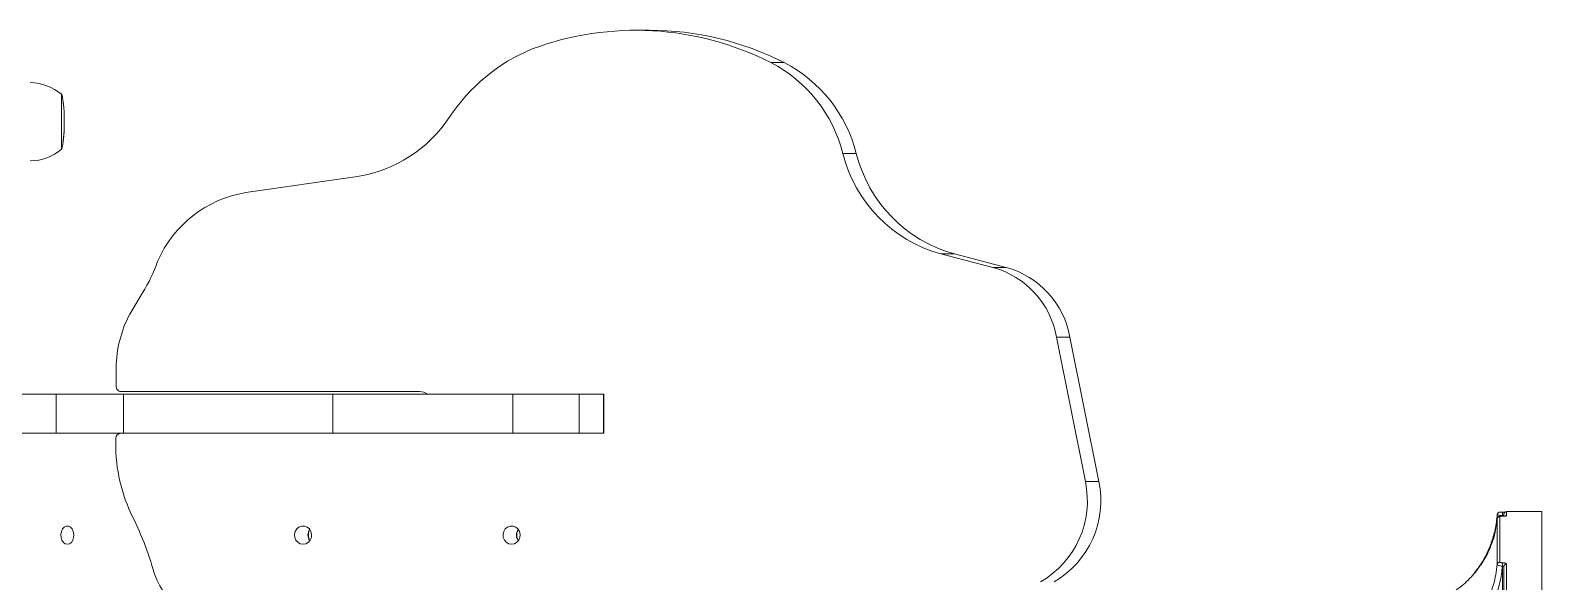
# Model space of a CAD drawing. Header units: millimetres. Extents: x -9848 to 7178, y -5300 to 6667.
# Drawn here: x -1811 to -1232, y 2471 to 2682 of the extents above; entities that cross this region are included whole.
import ezdxf

# ---------------------------------------------------------------- set-up
doc = ezdxf.new("R2010")
doc.units = ezdxf.units.MM
doc.layers.add('DIKOM_ОБЪЕКТ', color=7, linetype='Continuous')

msp = doc.modelspace()

# ---------------------------------------------------------------- linework, layer by layer
at = {"layer": 'DIKOM_ОБЪЕКТ', "color": 7, "linetype": 'Continuous', "lineweight": 15}
for p, q in [((-1573.97, 2682.23), (-1579.1, 2682.23)), ((-1527.36, 2669.83), (-1522.23, 2669.83)), ((-1799.08, 2657.97), (-1799.08, 2648.52)), ((-1798.49, 2654.83), (-1798.48, 2654.74)), ((-1798.42, 2654.32), (-1798.41, 2654.32)), ((-1799.08, 2648.52), (-1799.08, 2636.37)), ((-1798.12, 2651.26), (-1798.1, 2651.12)), ((-1798.08, 2650.66), (-1798.09, 2650.81)), ((-1798.06, 2650), (-1798.05, 2649.84)), ((-1798.03, 2647.71), (-1798.03, 2647.87)), ((-1798.03, 2647.2), (-1798.03, 2647.1)), ((-1798.02, 2647.88), (-1798.02, 2648.65)), ((-1798.02, 2646.38), (-1798.02, 2647.2)), ((-1798.02, 2646.21), (-1798.02, 2646.38)), ((-1798.02, 2645.7), (-1798.02, 2646.05)), ((-1798.44, 2639.9), (-1798.33, 2641.08)), ((-1798.31, 2640.95), (-1798.39, 2640.29)), ((-1798.28, 2641.53), (-1798.21, 2641.99)), ((-1798.24, 2641.58), (-1798.27, 2641.31)), ((-1798.09, 2643.33), (-1798.09, 2643.33)), ((-1798.07, 2643.78), (-1798.07, 2643.79)), ((-1499.77, 2635.04), (-1494.64, 2635.04)), ((-1728.52, 2620), (-1685.68, 2626.24)), ((-1462.22, 2596.5), (-1442.34, 2591.35)), ((-1462.22, 2596.5), (-1457.09, 2596.5)), ((-1457.09, 2596.5), (-1437.21, 2591.35)), ((-1442.34, 2591.35), (-1437.21, 2591.35)), ((-1772.96, 2573.44), (-1768.02, 2581.61)), ((-1417.93, 2564.61), (-1406.9, 2509.31)), ((-1417.93, 2564.61), (-1412.8, 2564.61)), ((-1412.8, 2564.61), (-1401.77, 2509.31)), ((-1778.17, 2552.94), (-1778.22, 2545.8)), ((-1828.51, 2542.79), (-1801.15, 2542.79)), ((-1801.15, 2542.79), (-1801.15, 2527.79)), ((-1775.33, 2542.79), (-1801.15, 2542.79)), ((-1661.92, 2543.79), (-1776.34, 2543.79)), ((-1775.33, 2542.79), (-1775.33, 2527.79)), ((-1695.15, 2542.79), (-1775.33, 2542.79)), ((-1695.15, 2542.79), (-1695.15, 2527.79)), ((-1626.16, 2542.79), (-1695.15, 2542.79)), ((-1626.16, 2542.79), (-1626.16, 2527.79)), ((-1626.16, 2542.79), (-1600.83, 2542.79)), ((-1600.83, 2542.79), (-1600.83, 2527.79)), ((-1591.5, 2542.79), (-1600.83, 2542.79)), ((-1591.5, 2542.79), (-1591.5, 2527.79)), ((-1591.5, 2542.79), (-1591.41, 2542.79)), ((-1591.41, 2527.79), (-1591.41, 2542.79)), ((-1828.51, 2527.79), (-1801.15, 2527.79)), ((-1775.33, 2527.79), (-1801.15, 2527.79)), ((-1695.15, 2527.79), (-1775.33, 2527.79)), ((-1626.16, 2527.79), (-1695.15, 2527.79)), ((-1626.16, 2527.79), (-1600.83, 2527.79)), ((-1591.5, 2527.79), (-1600.83, 2527.79)), ((-1591.5, 2527.79), (-1591.41, 2527.79)), ((-1406.9, 2509.31), (-1401.77, 2509.31)), ((-1248.14, 2495.92), (-1248.14, 2478.49)), ((-1247.08, 2496.03), (-1247.18, 2496.03)), ((-1247.08, 2496.03), (-1247.18, 2496.03)), ((-1247.18, 2496.03), (-1247.18, 2496.03)), ((-1247.11, 2496.29), (-1247.15, 2496.03)), ((-1247.08, 2497.62), (-1247.11, 2497.62)), ((-1247.11, 2496.29), (-1247.11, 2497.62)), ((-1247.08, 2496.29), (-1247.11, 2496.29)), ((-1247.08, 2496.29), (-1247.08, 2497.62)), ((-1247.08, 2496.03), (-1247.08, 2496.29)), ((-1247.08, 2496.03), (-1247.08, 2496.03)), ((-1246.58, 2496.21), (-1246.58, 2496.79)), ((-1232.08, 2497.79), (-1245.58, 2497.79)), ((-1245.58, 2497.79), (-1245.58, 2496.19)), ((-1232.08, 2078.79), (-1232.08, 2497.79)), ((-1249.13, 2477.6), (-1249.13, 2494.99)), ((-1247.13, 2478.18), (-1247.08, 2478.18)), ((-1247.13, 2476.9), (-1247.13, 2478.18)), ((-1247.08, 2476.9), (-1247.08, 2478.18)), ((-1247.08, 2476.9), (-1247.13, 2476.9)), ((-1247.08, 2462.98), (-1247.08, 2476.9)), ((-1246.58, 2463.16), (-1246.58, 2476.77)), ((-1245.58, 2477.73), (-1245.58, 2463.53))]:
    msp.add_line(p, q, dxfattribs=at)
at = {"layer": 'DIKOM_ОБЪЕКТ', "color": 7, "linetype": 'Continuous', "lineweight": 15, "flags": 128}
for points in [[(-1249.13, 2496.66), (-1249.1, 2496.85), (-1249.04, 2497.01)], [(-1796.85, 2485.28), (-1797.65, 2485.47), (-1798.37, 2486.02), (-1798.92, 2486.87), (-1799.25, 2487.92), (-1799.32, 2489.07), (-1799.12, 2490.19), (-1798.67, 2491.15), (-1798.03, 2491.86), (-1797.26, 2492.23), (-1796.44, 2492.23), (-1795.67, 2491.86), (-1795.03, 2491.15), (-1794.58, 2490.19), (-1794.38, 2489.07), (-1794.45, 2487.92), (-1794.77, 2486.87), (-1795.33, 2486.02), (-1796.04, 2485.47), (-1796.85, 2485.28)], [(-1706.56, 2485.29), (-1705.49, 2485.48), (-1704.54, 2486.03), (-1703.81, 2486.87), (-1703.37, 2487.93), (-1703.28, 2489.08), (-1703.55, 2490.19), (-1704.14, 2491.16), (-1704.99, 2491.87), (-1706.02, 2492.24), (-1707.1, 2492.24), (-1708.13, 2491.87), (-1708.98, 2491.16), (-1709.57, 2490.19), (-1709.84, 2489.08), (-1709.75, 2487.93), (-1709.31, 2486.87), (-1708.58, 2486.03), (-1707.63, 2485.48), (-1706.56, 2485.29)], [(-1626.69, 2485.29), (-1625.62, 2485.48), (-1624.67, 2486.03), (-1623.93, 2486.87), (-1623.5, 2487.93), (-1623.41, 2489.08), (-1623.67, 2490.19), (-1624.27, 2491.16), (-1625.12, 2491.87), (-1626.14, 2492.24), (-1627.23, 2492.24), (-1628.25, 2491.87), (-1629.11, 2491.16), (-1629.7, 2490.19), (-1629.96, 2489.08), (-1629.87, 2487.93), (-1629.44, 2486.87), (-1628.71, 2486.03), (-1627.75, 2485.48), (-1626.69, 2485.29)]]:
    msp.add_lwpolyline(points, dxfattribs=at)
at = {"layer": 'DIKOM_ОБЪЕКТ', "color": 7, "linetype": 'Continuous', "lineweight": 15}
for centre, radius, start, end in [((-1579.08, 2568.08), 114.13, 63.0547, 110.39962), ((-1574.1, 2567.55), 114.68, 63.10621, 89.93323), ((-1591.41, 2609.53), 71.05, 112.72529, 146.45362), ((-1552.33, 2621.68), 54.23, 14.25568, 62.58285), ((-1547.2, 2621.69), 54.23, 14.25552, 62.58302), ((-1811.24, 2643.49), 18.68, 49.37884, 89.50907), ((-1839.86, 2648.65), 41.84, 8.37931, 12.87962), ((-1839.86, 2648.65), 41.84, 5.17734, 8.03907), ((-1839.86, 2648.65), 41.84, 3.38944, 4.51646), ((-1839.86, 2648.65), 41.84, 1.6302, 2.76058), ((-1839.86, 2648.65), 41.84, 0, 1.0027), ((-1693.52, 2676.95), 51.31, 278.77927, 326.71073), ((-1839.86, 2645.7), 41.84, 352.56834, 354.35679), ((-1839.86, 2645.7), 41.84, 354.9142, 355.25276), ((-1839.86, 2645.7), 41.84, 355.88217, 356.75759), ((-1839.86, 2645.7), 41.84, 357.39376, 357.58051), ((-1839.86, 2645.7), 41.84, 357.58051, 0), ((-1811.24, 2650.85), 18.68, 270.49093, 310.62116), ((-1839.86, 2645.7), 41.84, 347.12038, 351.20267), ((-1839.86, 2645.7), 41.84, 351.83855, 352.0359), ((-1448.08, 2647.83), 53.25, 193.89971, 254.59885), ((-1442.95, 2647.83), 53.25, 193.89977, 254.5988), ((-1721.4, 2576.07), 44.5, 99.2046, 156.78008), ((-1822.12, 2614.74), 63.44, 328.51256, 340.54817), ((-1451.39, 2558.58), 34, 10.21807, 74.5537), ((-1446.26, 2558.58), 34, 10.21807, 74.5537), ((-1732.67, 2552.28), 45.51, 152.29415, 179.16714), ((-1776.27, 2545.73), 1.94, 177.94321, 268.1444), ((-1661.93, 2538.39), 5.4, 54.58047, 89.84305), ((-1715.62, 2523.53), 62.72, 177.86315, 204.8021), ((-1776.36, 2525.85), 1.94, 91.73502, 179.60917), ((-1441.85, 2501.88), 35.73, 299.90639, 11.99023), ((-1436.72, 2501.88), 35.73, 299.90639, 11.99023), ((-1881.93, 2441.33), 122.82, 15.50983, 27.06645), ((-1248.14, 2494.92), 0.999, 89.90433, 175.64403), ((-1245.58, 2496.79), 1, 90, 180), ((-1245.58, 2495.2), 0.992, 89.8658, 114.68418), ((-1701.06, 2488.79), 3.66, 143.24012, 216.75988), ((-1699.91, 2488.79), 4.63, 152.29573, 207.70427), ((-1621.19, 2488.79), 3.66, 143.2373, 216.7627), ((-1620.03, 2488.79), 4.63, 152.32378, 207.67622), ((-1248.16, 2477.5), 0.981, 88.788, 174.32246), ((-1724.05, 2489.21), 42.29, 200.82554, 257.88796), ((-1245.6, 2476.75), 0.977, 88.63753, 178.55719)]:
    msp.add_arc(centre, radius, start, end, dxfattribs=at)
for points, knots in [([(-1798.32, 2653.57), (-1798.35, 2653.77), (-1798.4, 2654.19), (-1798.46, 2654.61), (-1798.49, 2654.83)], [0, 0, 0, 0, 0.489258, 1, 1, 1, 1]), ([(-1798.41, 2654.32), (-1798.4, 2654.19), (-1798.36, 2653.94), (-1798.33, 2653.69), (-1798.32, 2653.56)], [0, 0, 0, 0, 0.510607, 1, 1, 1, 1]), ([(-1798.16, 2651.94), (-1798.16, 2651.96), (-1798.16, 2652.01), (-1798.18, 2652.23), (-1798.21, 2652.57), (-1798.26, 2653.03), (-1798.3, 2653.37), (-1798.32, 2653.57)], [0, 0, 0, 0, 0.089166, 0.307013, 0.485934, 0.705421, 1, 1, 1, 1]), ([(-1798.32, 2653.56), (-1798.3, 2653.41), (-1798.27, 2653.15), (-1798.23, 2652.81), (-1798.21, 2652.53), (-1798.18, 2652.3), (-1798.18, 2652.21), (-1798.18, 2652.17), (-1798.18, 2652.17)], [0, 0, 0, 0, 0.219664, 0.356947, 0.494389, 0.672698, 0.937407, 1, 1, 1, 1]), ([(-1798.09, 2650.81), (-1798.1, 2650.89), (-1798.1, 2651.04), (-1798.11, 2651.19), (-1798.12, 2651.26)], [0, 0, 0, 0, 0.524232, 1, 1, 1, 1]), ([(-1798.04, 2649.55), (-1798.05, 2649.63), (-1798.05, 2649.78), (-1798.05, 2649.93), (-1798.06, 2650)], [0, 0, 0, 0, 0.515807, 1, 1, 1, 1]), ([(-1798.03, 2649.4), (-1798.03, 2649.42), (-1798.03, 2649.47), (-1798.04, 2649.52), (-1798.04, 2649.55)], [0, 0, 0, 0, 0.50203, 1, 1, 1, 1]), ([(-1798.04, 2645.22), (-1798.04, 2645.45), (-1798.03, 2645.85), (-1798.02, 2646.24), (-1798.03, 2646.36), (-1798.03, 2646.39)], [0, 0, 0, 0, 0.489815, 0.850148, 1, 1, 1, 1]), ([(-1798.03, 2646.19), (-1798.03, 2646.14), (-1798.02, 2646.04), (-1798.03, 2645.75), (-1798.03, 2645.44), (-1798.04, 2645.25), (-1798.04, 2645.18)], [0, 0, 0, 0, 0.289645, 0.58022, 0.845868, 1, 1, 1, 1]), ([(-1798.03, 2647.1), (-1798.03, 2647.19), (-1798.03, 2647.29), (-1798.03, 2647.5), (-1798.03, 2647.61), (-1798.03, 2647.71)], [0, 0, 0, 0, 0.443997, 0.500398, 1, 1, 1, 1]), ([(-1798.33, 2641.08), (-1798.33, 2641.15), (-1798.31, 2641.3), (-1798.29, 2641.46), (-1798.28, 2641.53)], [0, 0, 0, 0, 0.501732, 1, 1, 1, 1]), ([(-1798.3, 2641.21), (-1798.3, 2641.17), (-1798.3, 2641.1), (-1798.31, 2641.02), (-1798.31, 2640.98), (-1798.31, 2640.95)], [0, 0, 0, 0, 0.500257, 0.750039, 1, 1, 1, 1]), ([(-1798.27, 2641.31), (-1798.28, 2641.3), (-1798.28, 2641.27), (-1798.29, 2641.24), (-1798.3, 2641.23), (-1798.3, 2641.22)], [0, 0, 0, 0, 0.499705, 0.749773, 1, 1, 1, 1]), ([(-1798.3, 2641.22), (-1798.3, 2641.22), (-1798.3, 2641.22), (-1798.3, 2641.21), (-1798.3, 2641.21)], [0, 0, 0, 0, 0.578305, 1, 1, 1, 1]), ([(-1798.19, 2642.51), (-1798.18, 2642.59), (-1798.17, 2642.74), (-1798.16, 2642.89), (-1798.15, 2642.97)], [0, 0, 0, 0, 0.476849, 1, 1, 1, 1]), ([(-1798.17, 2642.23), (-1798.17, 2642.26), (-1798.16, 2642.36), (-1798.18, 2642.45), (-1798.19, 2642.51)], [0, 0, 0, 0, 0.338336, 1, 1, 1, 1]), ([(-1798.15, 2642.97), (-1798.14, 2642.89), (-1798.12, 2642.8), (-1798.13, 2642.71), (-1798.14, 2642.69)], [0, 0, 0, 0, 0.798733, 1, 1, 1, 1]), ([(-1798.09, 2643.33), (-1798.09, 2643.39), (-1798.09, 2643.49), (-1798.08, 2643.93), (-1798.07, 2644.4), (-1798.05, 2644.86), (-1798.05, 2645.13), (-1798.04, 2645.22)], [0, 0, 0, 0, 0.303318, 0.5043, 0.705328, 0.898196, 1, 1, 1, 1]), ([(-1798.04, 2645.18), (-1798.04, 2645), (-1798.05, 2644.69), (-1798.06, 2644.3), (-1798.07, 2644.01), (-1798.07, 2643.85), (-1798.07, 2643.8), (-1798.07, 2643.78)], [0, 0, 0, 0, 0.256043, 0.436956, 0.617754, 0.84346, 1, 1, 1, 1]), ([(-1798.53, 2639.63), (-1798.52, 2639.71), (-1798.5, 2639.86), (-1798.48, 2640.01), (-1798.47, 2640.08)], [0, 0, 0, 0, 0.562594, 1, 1, 1, 1]), ([(-1798.52, 2639.3), (-1798.52, 2639.34), (-1798.49, 2639.45), (-1798.52, 2639.56), (-1798.53, 2639.63)], [0, 0, 0, 0, 0.331029, 1, 1, 1, 1]), ([(-1798.47, 2640.08), (-1798.45, 2640.02), (-1798.43, 2639.91), (-1798.45, 2639.8), (-1798.45, 2639.76)], [0, 0, 0, 0, 0.572614, 1, 1, 1, 1]), ([(-1251.89, 2484.54), (-1251.77, 2484.87), (-1250.97, 2486.95), (-1249.78, 2490.96), (-1249.35, 2494.74), (-1249.13, 2496.66)], [0, 0, 0, 0, 0.085, 0.533456, 1, 1, 1, 1]), ([(-1247.11, 2496.29), (-1247.21, 2496.29), (-1247.55, 2496.3), (-1248.11, 2496.35), (-1248.68, 2496.43), (-1249.07, 2496.55), (-1249.11, 2496.62), (-1249.13, 2496.66)], [0, 0, 0, 0, 0.094278, 0.312286, 0.541215, 0.771415, 1, 1, 1, 1]), ([(-1247.18, 2496.03), (-1247.2, 2496.03), (-1247.34, 2496.03), (-1247.62, 2496.02), (-1247.99, 2496), (-1248.24, 2495.96), (-1248.53, 2495.87), (-1248.79, 2495.71), (-1249.01, 2495.45), (-1249.13, 2495.19), (-1249.12, 2495.03), (-1249.12, 2494.99)], [0, 0, 0, 0, 0.016947, 0.153721, 0.294825, 0.484085, 0.589259, 0.710673, 0.826322, 0.955539, 1, 1, 1, 1]), ([(-1247.11, 2497.62), (-1247.22, 2497.62), (-1247.45, 2497.62), (-1247.79, 2497.61), (-1248.03, 2497.61), (-1248.17, 2497.6), (-1248.28, 2497.58), (-1248.42, 2497.55), (-1248.62, 2497.47), (-1248.87, 2497.3), (-1248.98, 2497.11), (-1249.04, 2497.01)], [0, 0, 0, 0, 0.125709, 0.273053, 0.436208, 0.541441, 0.605502, 0.658311, 0.741139, 0.860223, 1, 1, 1, 1]), ([(-1247.18, 2496.03), (-1247.27, 2496.03), (-1247.46, 2496.02), (-1247.72, 2496.01), (-1247.93, 2495.99), (-1248.08, 2495.96), (-1248.13, 2495.93), (-1248.14, 2495.92), (-1248.14, 2495.92)], [0, 0, 0, 0, 0.167316, 0.334472, 0.509171, 0.713115, 0.957733, 1, 1, 1, 1]), ([(-1245.95, 2496.1), (-1245.95, 2496.1), (-1245.95, 2496.1), (-1246.05, 2496.08), (-1246.26, 2496.06), (-1246.61, 2496.04), (-1246.95, 2496.03), (-1247.14, 2496.03), (-1247.2, 2496.03)], [0, 0, 0, 0, 0.074209, 0.226463, 0.443445, 0.694872, 0.900924, 1, 1, 1, 1]), ([(-1246.05, 2497.63), (-1246.16, 2497.63), (-1246.39, 2497.62), (-1246.8, 2497.62), (-1247.05, 2497.62), (-1247.13, 2497.62)], [0, 0, 0, 0, 0.373517, 0.810568, 1, 1, 1, 1]), ([(-1246.58, 2496.66), (-1246.58, 2496.62), (-1246.59, 2496.53), (-1246.69, 2496.42), (-1246.81, 2496.34), (-1246.93, 2496.3), (-1247.01, 2496.29), (-1247.05, 2496.29), (-1247.08, 2496.29)], [0, 0, 0, 0, 0.268658, 0.522949, 0.742568, 0.869109, 0.924245, 1, 1, 1, 1]), ([(-1245.58, 2496.19), (-1245.58, 2496.19), (-1245.58, 2496.17), (-1245.66, 2496.13), (-1245.92, 2496.08), (-1246.25, 2496.05), (-1246.64, 2496.03), (-1246.93, 2496.03), (-1247.08, 2496.03)], [0, 0, 0, 0, 0.039217, 0.287223, 0.495186, 0.670996, 0.835306, 1, 1, 1, 1]), ([(-1249.13, 2494.99), (-1249.44, 2492.7), (-1249.91, 2489.24), (-1251.48, 2484.74), (-1253.28, 2480.74), (-1256.04, 2476.26), (-1259.45, 2472.28), (-1262.67, 2469.3), (-1264.5, 2467.93), (-1265.42, 2467.25)], [0, 0, 0, 0, 0.222717, 0.336735, 0.450746, 0.631004, 0.813273, 0.906645, 1, 1, 1, 1]), ([(-1257.81, 2474.44), (-1257.21, 2475.19), (-1255.93, 2476.78), (-1254.27, 2479.5), (-1252.88, 2482.15), (-1252.19, 2483.83), (-1251.89, 2484.54)], [0, 0, 0, 0, 0.2471, 0.522761, 0.798157, 1, 1, 1, 1]), ([(-1251.89, 2484.54), (-1251.9, 2484.54), (-1251.92, 2484.47), (-1251.92, 2484.36), (-1251.81, 2484.23), (-1251.78, 2484.2)], [0, 0, 0, 0, 0.092731, 0.747895, 1, 1, 1, 1]), ([(-1248.14, 2478.49), (-1248.13, 2478.45), (-1248.1, 2478.38), (-1247.93, 2478.29), (-1247.68, 2478.23), (-1247.39, 2478.19), (-1247.21, 2478.19), (-1247.13, 2478.18)], [0, 0, 0, 0, 0.214302, 0.428413, 0.64288, 0.857727, 1, 1, 1, 1]), ([(-1247.08, 2478.18), (-1246.97, 2478.18), (-1246.69, 2478.18), (-1246.27, 2478.12), (-1245.89, 2478.02), (-1245.63, 2477.88), (-1245.59, 2477.78), (-1245.58, 2477.73)], [0, 0, 0, 0, 0.140761, 0.35528, 0.57, 0.784922, 1, 1, 1, 1]), ([(-1254.9, 2460.67), (-1253.85, 2462.47), (-1252.14, 2465.39), (-1250.57, 2469.79), (-1249.57, 2473.62), (-1249.28, 2476.26), (-1249.13, 2477.6)], [0, 0, 0, 0, 0.342213, 0.557276, 0.7746, 1, 1, 1, 1]), ([(-1247.13, 2476.9), (-1247.39, 2474.86), (-1247.9, 2470.72), (-1249.94, 2464.65), (-1252.1, 2460.91), (-1253.19, 2459.02)], [0, 0, 0, 0, 0.325745, 0.659672, 1, 1, 1, 1]), ([(-1247.13, 2476.9), (-1247.28, 2476.91), (-1247.65, 2476.93), (-1248.22, 2477.02), (-1248.73, 2477.18), (-1249.07, 2477.39), (-1249.11, 2477.53), (-1249.13, 2477.6)], [0, 0, 0, 0, 0.142392, 0.357255, 0.571651, 0.785714, 1, 1, 1, 1]), ([(-1246.58, 2476.77), (-1246.58, 2476.79), (-1246.59, 2476.82), (-1246.68, 2476.85), (-1246.81, 2476.88), (-1246.95, 2476.9), (-1247.04, 2476.9), (-1247.08, 2476.9)], [0, 0, 0, 0, 0.215058, 0.430096, 0.644763, 0.859268, 1, 1, 1, 1])]:
    msp.add_open_spline(points, degree=3, knots=knots, dxfattribs=at)

doc.saveas('drawing.dxf')
